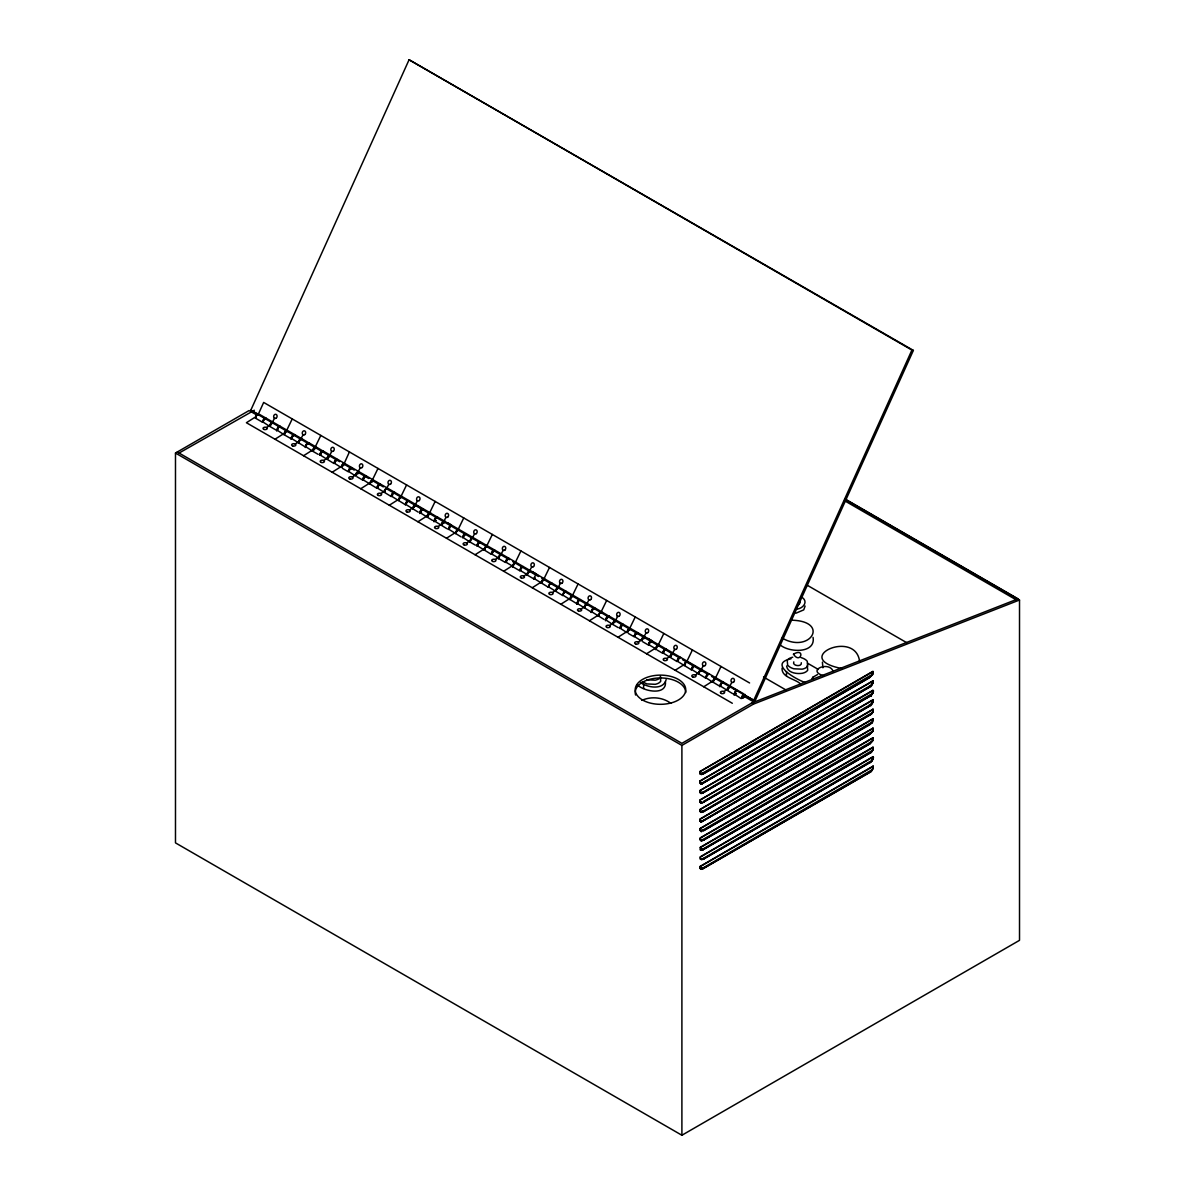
<?xml version="1.0" encoding="UTF-8"?>
<svg xmlns="http://www.w3.org/2000/svg" width="1195" height="1195" viewBox="0 0 1195 1195"><rect width="100%" height="100%" fill="white"/><g stroke="black" fill="none" stroke-linecap="round" stroke-linejoin="round"><path stroke-width="1.5" d="M256.342 416.98L256.342 415.95M315.151 448.797L314.912 447.931A1.688 0.971 -60 0 0 315.958 447.049M329.432 457.043L329.208 456.176A1.673 0.971 -60 0 0 330.328 455.175L329.342 455.564M615.276 622.072L614.857 621.161A1.673 0.971 -60 0 0 616.082 620.324L615.186 620.593M629.571 630.333L629.153 629.406A1.688 0.971 -60 0 0 630.377 628.585M666.108 679.671C663.509 690.396 647.421 687.693 640.49 682.494M782.068 668.11C781.381 677.58 795.317 678.775 800.53 683.913M805.101 606.029L803.742 609.868L795.945 613.199M872.35 674.234C874.591 667.885 871.021 677.326 872.903 673.472M873.022 682.674L872.365 683.719L872.962 680.806L700.27 780.873L700.823 783.92M873.067 691.92C866.674 704.766 876.458 684.899 872.589 692.876M700.464 802.607L700.3 799.843L872.992 699.762L872.32 702.854M872.619 711.847L873.007 709.247L700.33 809.314L700.479 812.092M872.888 720.749L873.022 718.718L700.136 818.948L700.509 821.577M873.037 749.31C872.992 745.635 873.874 752.462 869.138 753.612L702.526 849.989L870.557 752.611M872.425 759.736L873.097 756.644L872.216 759.9M701.57 869.318C703.213 869.079 698.956 869.87 700.225 866.36L873.112 766.129L872.708 768.729M822.414 662.12L822.892 667.781M859.593 661.388C855.381 628.451 789.925 658.46 841.922 668.558M704.034 773.613L869.004 677.774L872.216 674.861L872.962 671.59L872.649 674.607L869.213 677.894L702.406 774.151L703.347 773.748M872.858 682.599C873.739 679.253 872.44 687.349 869.228 687.364L701.988 783.756L869.019 687.244L872.245 684.347L872.962 680.806M872.888 701.555C873.769 698.209 872.47 706.32 869.258 706.335L703.392 802.189L869.049 706.215L872.275 703.302L872.992 699.762M872.29 712.788C870.184 715.939 874.471 710.637 873.007 709.247M871.708 723.035L701.644 821.757L869.079 725.171L872.499 722.377L873.022 718.718M703.631 830.749L869.109 734.656L872.32 731.743L873.037 728.203L872.738 731.489L869.303 734.776L702.959 830.854M872.858 737.838L872.664 740.288M873.037 749.788L872.873 747.323L872.888 749.385M871.977 761.066C874.845 751.7 873.411 762.455 869.153 763.097L703.482 859.071L871.006 761.723M873.186 767.758C873.425 764.576 873.127 772.119 869.362 772.687L702.555 868.944L869.168 772.567L872.38 769.67L873.112 766.129M599.278 614.185L599.307 614.962M270.638 424.195L270.727 425.33M286.591 432.007L285.934 431.395L284.843 432.754A1.688 0.971 -60 0 1 283.917 434.592L291.057 438.714A1.673 0.971 -60 0 0 291.953 437.161L293.477 435.548M343.637 465.602L343.503 464.437A1.688 0.971 -60 0 0 344.623 463.421L343.637 463.824M357.932 473.847L357.932 472.817M372.228 482.093L372.228 481.062M613.647 622.236L613.603 623.207M635.083 634.62L635.337 635.83M643.776 638.877L643.448 637.652A1.673 0.971 -60 0 0 644.673 636.83M872.708 712.534L872.813 709.397M872.23 722.766L872.828 718.882M869.124 744.126L703.93 839.861L869.811 743.947L873.067 740.019M871.185 752.357L872.843 749.668L872.201 750.415M270.682 424.106L270.518 424.793A1.673 0.971 -60 0 1 269.622 426.331L276.762 430.454A1.673 0.971 -60 0 0 277.658 428.915L278.629 427.317L277.748 429.304M284.963 432.351L285.007 433.576M577.842 601.802L578.679 600.652M635.128 634.515L634.963 635.202A1.673 0.971 -60 0 1 634.381 636.427M649.408 642.761L649.632 644.075M262.915 420.924L262.482 422.208L255.327 418.086A1.673 0.971 -60 0 0 256.223 416.532M270.07 425.047L266.649 427.541M277.21 429.169L276.762 430.977M284.365 433.292L274.984 439.222M291.505 437.415L291.057 439.222M298.645 441.553L295.225 444.047M305.8 445.675L305.352 447.483M312.941 449.798L303.56 455.728M320.096 453.921L319.648 455.22A1.673 0.971 -60 0 0 320.529 453.667L320.798 452.785M327.236 458.043L323.815 460.538M334.376 462.181L333.928 463.466L319.648 454.697M341.531 466.304L332.15 472.234M348.671 470.427L348.223 471.711L342.517 468.41M355.826 474.549L352.391 477.044M362.966 478.672L362.518 479.972L356.797 476.671M370.106 482.81L360.726 488.74M377.261 486.933L376.813 488.217L362.518 479.449M384.402 491.055L380.981 493.55M391.542 495.178L391.109 496.478L376.813 487.709M398.697 499.301L389.316 505.231M405.837 503.439L405.389 504.723L391.109 495.955M412.992 507.561L409.556 510.056M420.132 511.684L419.684 513.491L421.476 512.461A1.897 1.09 -60 0 1 420.132 511.729A1.897 1.09 -60 0 1 421.282 509.488A1.897 1.09 -60 0 1 422.761 509.757M427.272 515.807L417.906 521.737M437.056 518.018A1.897 1.09 -60 0 0 435.577 517.749A1.897 1.09 -60 0 0 434.427 519.974L433.979 521.737L435.772 520.706M441.567 524.067L438.147 526.562M448.722 528.19L448.274 529.475M455.863 532.313L446.482 538.243M463.003 536.435L462.57 537.735M470.158 540.558L466.737 543.053M477.298 544.696L476.85 545.981M484.453 548.819L475.072 554.749M491.593 552.941L491.145 554.226L476.85 545.458M498.733 557.064L495.313 559.559M505.888 561.187L505.44 562.486L498.285 558.364A1.673 0.971 -60 0 0 499.181 556.81L500.078 555.257M513.028 565.325L503.648 571.255M520.183 569.447L519.735 570.732L512.58 566.609A1.688 0.971 -60 0 0 513.506 564.772L514.687 563.398A1.688 0.971 -60 0 0 516.046 562.576M527.324 573.57L523.903 576.065M534.464 577.693L534.016 578.992L526.875 574.855A1.673 0.971 -60 0 0 527.772 573.316L529.43 571.837M541.619 581.816L532.238 587.746M548.759 585.953L548.311 587.238L534.016 578.47M555.914 590.076L552.478 592.571M563.054 594.199L562.606 595.483L548.311 586.715M570.194 598.322L560.813 604.252M577.349 602.444L576.901 604.252M584.489 606.582L581.069 609.062M591.63 610.705L591.196 612.512M598.785 614.827L589.404 620.758M605.925 618.95L605.477 620.758M613.08 623.073L609.644 625.568M620.22 627.211L619.772 628.495M627.36 631.333L617.994 637.264M634.515 635.456L634.067 636.741L628.346 633.44M641.655 639.579L638.235 642.073M648.81 643.702L648.362 645.001L642.641 641.7M655.95 647.839L646.57 653.77M663.091 651.962L662.657 653.247L656.936 649.946M670.246 656.085L666.825 658.579M677.386 660.208L676.938 661.492L662.657 652.739M684.541 664.33L675.16 670.261M691.681 668.468L691.233 669.753L676.938 660.984M698.821 672.591L695.4 675.085M705.976 676.714L705.528 677.998L691.233 669.23M713.116 680.836L703.736 686.766M720.271 684.959L719.823 686.766M727.411 689.097L723.991 691.576M734.552 693.219L734.103 695.027L735.896 693.996M339.664 461.688L250.741 410.348L409.078 59.75L913.368 350.404L755.031 701.002L711.533 676.385M300.318 437.848L258.508 413.829L263.662 402.431L749.594 682.972M272.176 422.567L274.521 418.28M286.471 430.812L292.237 418.922M303.097 434.786L300.767 439.058M320.828 435.428L315.062 447.318M329.969 455.086L331.687 451.277M344.265 463.331L349.418 451.934M357.932 472.07L360.263 467.783M372.228 480.315L377.993 468.44M386.508 488.576L388.853 484.289M400.803 496.821L406.584 484.946M415.098 505.082L417.443 500.795M435.159 501.437L429.393 513.327M446.019 517.301L443.689 521.573M457.969 529.833L463.75 517.943M472.264 538.079L474.609 533.792M486.559 546.339L492.325 534.449M500.854 554.585L503.185 550.297M515.15 562.83L520.915 550.955M529.43 571.09L531.775 566.803M543.725 579.336L549.506 567.461M558.17 587.522L560.35 583.309M572.315 595.842L578.081 583.952M586.76 604.013L588.941 599.815M606.672 600.458L600.891 612.348M615.813 620.115L617.531 616.306M629.481 628.854L635.247 616.964M643.776 637.099L646.107 632.812M658.057 645.345L663.837 633.469M672.352 653.605L674.697 649.318M686.647 661.851L692.413 649.961M700.942 670.096L703.272 665.824M715.387 678.282L721.003 666.466M729.518 686.602L731.863 682.315M745.172 694.549L744.141 696.834A1.897 1.09 -60 0 1 742.274 698.283A1.897 1.09 -60 0 1 741.946 696.312A1.897 1.09 -60 0 1 743.813 694.863L744.44 694.37M753.582 700.658L911.919 350.06L913.368 350.404M869.811 743.947L872.918 740.631M306.503 444.54L306.323 445.795M336.587 460.643L334.824 461.912A1.673 0.971 -60 0 1 334.241 463.152M350.912 469.142L349.642 468.933L349.493 470.8M563.622 593.362L564.473 592.347M577.917 601.608L578.768 600.607M649.512 642.566L649.258 643.448A1.673 0.971 -60 0 1 648.676 644.688M663.808 650.827L663.927 652.321M685.243 663.195L685.362 664.704M872.903 768.564L873.112 768.46M306.562 444.435L306.249 445.421A1.673 0.971 -60 0 1 305.352 446.96L291.057 438.192M320.858 452.696L320.917 454.294M335.153 460.941L335.212 462.54M349.448 469.187L349.119 470.068A1.673 0.971 -60 0 1 348.537 471.398M549.371 584.997L550.103 584.146M563.667 593.258L564.398 592.391M685.303 663.106L685.019 663.793A1.688 0.971 -60 0 1 684.093 665.63M699.598 671.351L699.359 672.71M793.794 661.881C791.867 666.033 802.278 667.228 801.307 662.732M811.764 679.059L812.884 677.221L817.514 674.548M872.096 684.048L872.768 683.241M872.783 692.727L871.797 693.877L872.947 692.906M872.126 703.018L872.962 702.391M872.44 731.116L872.171 731.459M356.707 473.145L356.648 474.923M613.782 621.938L614.409 621.28L613.528 622.819A1.673 0.971 -60 0 1 612.632 624.373L618.338 627.674M699.717 671.172L699.269 672.322A1.673 0.971 -60 0 1 698.373 673.875M356.782 473.056L356.274 474.206A1.673 0.971 -60 0 1 355.483 475.744M585.266 605.342L586.73 605.282M664.674 650.05L663.554 651.604A1.673 0.971 -60 0 1 662.866 653.053M872.365 731.295L872.903 731.146M872.275 674.413L701.719 773.613L703.511 772.926M871.827 712.832L872.021 712.683M871.917 769.714L872.126 769.565M270.966 423.642L272.266 423.508M314.614 446.093L308.893 442.792L307.907 443.196M428.945 512.102L323.188 451.038L322.202 451.441M421.237 510.041L421.163 512.058M435.533 518.301L434.89 519.84L435.682 520.243M443.24 520.363L437.519 517.062L436.534 517.45M449.828 526.547L449.544 528.548M600.458 611.123L451.815 525.307L450.829 525.71M471.502 538.766L470.621 540.469M743.38 693.638L609.032 616.067L608.046 616.471M635.411 634.052L636.711 633.918M649.692 642.298L651.036 642.417M672.979 653.112L673.338 653.202A1.673 0.971 -60 0 1 672.098 654.173L671.067 656.458M871.977 684.242L870.154 685.796M871.991 693.727L704.019 791.613M872.006 703.198L869.228 705.379L870.184 704.751M872.036 722.168L702.645 820.741M872.051 731.639L702.66 830.226M871.514 741.632L872.066 741.124M872.096 750.609L702.69 849.182M871.543 760.588L872.111 760.08M870.916 714.326L703.885 811.42L871.528 714.057M285.321 431.798L286.008 431.38A1.688 0.971 -60 0 0 287.368 430.544M335.347 460.687L336.348 460.314A1.673 0.971 -60 0 0 337.393 459.433M421.327 509.981L420.58 511.43A1.673 0.971 -60 0 1 419.684 512.969L421.476 511.938M435.607 518.227L434.875 519.676A1.673 0.971 -60 0 1 433.979 521.229L435.772 520.198M449.903 526.487L449.171 527.936A1.673 0.971 -60 0 1 448.573 529.161M471.338 538.855L470.606 540.304A1.673 0.971 -60 0 1 469.71 541.858L475.431 545.159M485.633 547.116L484.901 548.729A1.688 0.971 -60 0 0 484.916 548.281L485.782 547.011M499.928 555.361L499.196 556.975M514.223 563.622L513.491 565.235M585.46 605.088L586.342 604.655A1.673 0.971 -60 0 0 587.507 603.819M635.471 633.962L636.367 633.544A1.673 0.971 -60 0 0 637.607 632.573M649.766 642.208L650.782 641.834A1.673 0.971 -60 0 0 651.902 640.834M671.426 654.382L670.694 655.831A1.673 0.971 -60 0 1 669.797 657.369M699.792 671.097L701.032 671.052M871.663 713.042L704.049 810.583M871.767 769.924L702.72 868.138M871.319 741.826L702.675 839.697M871.349 760.797L704.139 857.98M700.076 773.613C702.316 775.928 698.418 772.657 700.255 771.402L872.947 671.321M701.017 773.703L700.255 771.402M700.21 773.374L701.211 773.553M700.36 782.516C704.766 783.039 699.105 784.293 700.27 780.873M700.748 783.173L701.555 783.009M872.977 690.277L700.285 790.358L700.838 793.39M701.047 792.673L700.18 792.151L701.241 792.509M701.39 802.129L700.195 801.636L701.256 801.994M703.556 801.367L869.422 705.214M700.21 811.106L700.33 809.314M701.271 811.48L702.391 811.271M702.197 811.42L701.077 811.629M701.092 821.114L700.225 820.592L701.286 820.95M872.738 692.577L872.783 690.441L872.992 692.607M701.868 831.361C701.316 833.572 697.999 826.118 701.301 830.435M701.435 830.57L700.434 829.928M702.854 830.077L703.123 830.032M701.51 840.877C701.719 843.028 697.925 835.813 701.316 839.921M701.121 840.07L700.449 839.398M702.436 839.712L703.138 839.517M872.873 711.279L872.977 711.861M701.002 850.228C699.329 849.257 701.271 850.272 700.195 847.389L873.082 747.159M701.838 849.451L700.853 849.54L702.451 849.182M701.54 859.832C703.482 857.024 699.956 861.834 700.21 856.875L873.097 756.644M702.481 868.153L700.479 868.332L700.225 866.36L700.673 868.168L702.287 868.302M700.882 868.496L701.689 868.332M873.052 758.795L872.484 759.557M870.005 696.087L702.899 792.927L870.662 695.848M256.88 415.158L257.971 415.248M264.259 419.116L263.453 421.043M271.175 423.403L271.922 423.135A1.673 0.971 -60 0 0 273.087 422.298M314.285 447.991L313.448 449.156A1.688 0.971 -60 0 1 312.492 451.098L318.214 454.384M321.201 452.293L322.291 452.382M342.86 464.496L342.024 465.662A1.688 0.971 -60 0 1 341.187 467.499L333.928 462.943M349.776 468.798L350.523 468.515A1.673 0.971 -60 0 0 351.778 467.544M378.83 485.021L378.083 487.291M628.704 629.526L627.868 630.691A1.688 0.971 -60 0 1 626.927 632.618L619.772 627.972M643 637.771L642.312 639.863M657.295 646.032L656.608 648.123M678.954 658.311L678.207 660.581M693.249 666.556L692.502 668.827M707.306 674.906L706.499 676.833M264.349 419.072L263.363 420.655A1.673 0.971 -60 0 1 262.482 422.208M306.981 443.972L307.907 443.942M314.36 447.946L313.762 450.171M321.276 452.218L321.948 452.009A1.673 0.971 -60 0 0 323.098 451.172M342.95 464.452L342.353 466.662M364.385 476.835L363.788 479.046M378.681 485.08L377.71 486.574A1.673 0.971 -60 0 1 376.918 488.128M407.256 501.586L406.375 503.558M628.794 629.481L628.197 631.692M643.074 637.727L642.103 639.325A1.673 0.971 -60 0 1 641.207 640.864L634.067 636.233M657.369 645.987L656.428 647.287A1.688 0.971 -60 0 1 655.502 649.124M678.805 658.355L677.834 659.954A1.673 0.971 -60 0 1 677.042 661.403M693.1 666.616L692.129 668.199A1.673 0.971 -60 0 1 691.233 669.753M700.016 670.888L700.688 670.679A1.673 0.971 -60 0 0 701.928 669.708L701.555 669.618M707.395 674.861L706.424 676.46A1.673 0.971 -60 0 1 705.528 677.998M869.87 685.96L702.137 782.979M700.15 773.195L700.061 771.552L872.962 671.59M700.165 782.68L700.076 781.037L872.977 681.075M872.992 690.546L700.091 790.507L700.106 792.569M873.007 700.031L700.106 799.993L700.121 802.054M873.022 709.516L700.121 809.478L700.136 811.539M700.464 821.607C702.839 822.623 698.418 820.905 700.345 819.068L873.037 718.987M700.24 830.077L700.165 828.434L873.037 728.203M700.165 830.495L700.36 828.553L872.843 728.352M700.255 839.547L700.18 837.919L873.067 737.688M700.18 839.98L700.375 838.024L873.067 737.957M700.554 850.018L700.389 847.509L873.082 747.428M700.36 859.369L700.404 856.994L873.097 756.913M700.27 868.66L700.972 869.243L700.419 866.465L873.112 766.398M844.716 499.092L1019.514 600.01L1019.514 940.331L681.897 1135.25L175.486 842.878L175.486 453.039L249.083 410.557L257.134 415.218M179.071 453.039L254.341 410.229M735.896 693.473L734.103 694.504A1.673 0.971 -60 0 0 735 692.951L735.448 691.8L735.582 693.593M175.486 453.039L681.897 745.411L753.358 704.154L1019.514 600.01M753.358 704.154L751.58 703.123L1017.722 598.979L1015.929 599.681L844.551 500.72M703.407 811.674L704.094 811.539M703.452 840.115L702.077 840.638L704.139 839.98M703.736 791.732L702.6 792.3M703.765 810.688L702.63 811.256M703.84 858.085L702.705 858.667M702.914 802.413L701.614 802.801L703.586 802.308M703.691 859.19L702.54 859.474M364.535 476.775L363.414 478.418A1.673 0.971 -60 0 1 362.727 479.763M407.405 501.527L406.285 503.17A1.673 0.971 -60 0 1 405.389 504.723M450.052 526.383L450.829 526.457M641.864 700.375C651.051 696.117 662.792 697.253 670.873 703.347M703.093 793.047L702.003 793.241M703.138 812.002L700.942 812.301M307.22 443.823L307.772 443.808A1.673 0.971 -60 0 0 308.818 442.927M371.525 480.958L371.764 480.883A1.688 0.971 -60 0 0 373.213 479.927L372.84 479.837M450.142 526.338L450.575 526.278A1.673 0.971 -60 0 0 451.725 525.441M521.827 567.52L520.632 569.089L522.036 567.535M701.973 774.27L701.211 774.39L702.615 774.255M702.735 850.108L701.689 850.198M702.361 792.3L701.375 792.643M702.406 820.741L701.42 821.084M702.466 858.667L701.151 859.026M795.945 609.077C801.666 609.42 808.642 602.758 802.816 597.918M791 658.818C767.309 663.688 797.289 680.06 805.221 682.494M700.897 783.86L702.197 783.875M436.205 518.018L436.28 518.018A1.673 0.971 -60 0 0 437.519 517.062M736.135 691.308L736.344 691.293A1.673 0.971 -60 0 0 737.569 690.471M701.106 783.98L700.24 783.532L701.584 783.845M700.912 793.346L701.809 793.435M700.434 802.652L701.823 802.92M790.776 620.175C830.719 620.668 810.329 654.352 782.157 638.085M493.774 550.94A1.673 0.971 -60 0 1 493.445 551.029L492.415 553.315M701.405 774.509L700.121 773.852L700.061 771.552M701.121 793.465L700.255 793.017L701.241 793.361M701.136 802.935L700.27 802.487L701.256 802.831M700.673 812.241L701.271 812.316M701.525 850.347L700.509 850.048M646.883 679.791L655.189 680.179A8.933 5.153 0 0 0 660.745 677.072M250.741 410.348L257.045 413.5M301.752 438.67L308.534 442.703M316.048 446.915L322.829 450.963M358.56 471.592L358.918 471.666A1.673 0.971 -60 0 1 357.783 472.622M387.135 488.083L387.509 488.172A1.673 0.971 -60 0 1 386.254 489.143L386.523 489.323M401.43 496.343L401.789 496.433A1.688 0.971 -60 0 1 400.34 497.389L399.22 499.435M415.726 504.589L416.084 504.678A1.673 0.971 -60 0 1 414.844 505.649L413.515 507.681M430.738 513.014L430.021 512.849L437.161 516.972M445.033 521.274L444.301 521.095L451.456 525.217M530.057 570.598L530.416 570.687A1.673 0.971 -60 0 1 529.176 571.658L527.787 573.481M544.352 578.858L544.711 578.948A1.688 0.971 -60 0 1 543.262 579.904L542.112 581.173A1.688 0.971 -60 0 1 541.171 583.115M601.877 611.945L608.658 615.993M687.274 661.373L687.633 661.462A1.688 0.971 -60 0 1 686.184 662.418L686.647 662.598M715.85 677.879L716.223 677.953A1.688 0.971 -60 0 1 714.774 678.924L713.624 680.194A1.688 0.971 -60 0 1 712.773 682.031L719.823 686.259A1.673 0.971 -60 0 0 720.704 684.705L721.69 683.122L720.794 685.093M823.519 675.728C805.803 670.38 829.659 660.432 833.214 671.605M493.565 551.074L492.041 552.688A1.673 0.971 -60 0 1 491.459 553.912M593.601 608.838L592.093 610.615M637.368 684.81C643.881 691.636 667.019 695.759 665.406 681.747M328.057 458.417L328.58 456.251L327.684 457.79A1.673 0.971 -60 0 1 326.788 459.343M392.378 495.552L393.125 493.281L391.99 494.924A1.673 0.971 -60 0 1 391.109 496.478M428.109 516.18L428.856 513.91A1.688 0.971 -60 0 0 430.379 512.924M442.389 524.426L443.42 522.155A1.673 0.971 -60 0 0 444.674 521.184M463.839 536.809L463.72 535.3L465.124 534.703M478.119 545.054L478.194 543.277L479.509 543.157M506.71 561.56L506.351 561.097A1.673 0.971 -60 0 1 505.649 562.277M621.041 627.569L621.116 625.792L622.431 625.672M409.078 59.75L911.919 350.06M844.716 498.763L1017.722 598.65M806.745 584.967L906.826 642.746M807.461 663.165L818.396 669.484M763.53 677.012L786.131 690.068M447.901 522.917L450.754 524.575M532.223 571.598L536.51 574.078M647.989 638.444L652.276 640.908M417.115 505.903L420.356 507.77M533.523 573.122L536.764 574.989M688.738 662.732L691.98 664.599M734.014 688.873L737.255 690.74M743.723 694.474L755.031 701.002M342.905 463.555L354.213 470.083M357.454 471.95L368.762 478.493M372.003 480.36L383.326 486.888M386.553 488.755L509.428 559.708M512.67 561.575L538.542 576.513M541.768 578.365L679.208 657.713M682.435 659.58L708.306 674.518M744.022 696.312L753.701 701.898L681.897 743.35L177.278 452.009M262.482 421.686L269.622 426.331M276.762 429.946L283.917 434.592M305.352 446.452L312.492 451.083M348.223 471.203L355.378 475.849M405.389 504.2L418.25 512.147M419.684 512.461L432.545 520.408M433.979 520.706L446.84 528.653M448.274 528.967L461.136 536.899M462.57 537.212L469.71 541.858M491.145 553.718L498.285 557.841L498.285 558.872M505.44 561.964L512.58 566.086L512.58 567.117M519.735 570.224L526.875 574.347L526.875 575.378M562.606 594.976L576.901 603.744A1.673 0.971 -60 0 0 577.797 602.19M576.901 603.221L591.196 611.989A1.673 0.971 -60 0 0 592.078 610.451L593.497 608.793A1.673 0.971 -60 0 0 594.737 607.822M591.196 611.481L604.058 619.413M605.477 619.727L612.632 624.373M648.362 644.478L655.502 648.601L655.502 649.632M705.528 677.49L712.668 682.121M719.823 685.736L732.684 693.683M734.103 693.996L741.258 698.627M732.326 703.272L246.394 422.731L255.775 416.786A1.897 1.09 -60 0 1 256.94 414.59A1.897 1.09 -60 0 1 258.404 414.874M700.076 781.037L700.091 783.098M701.151 812.421L700.658 812.241M700.345 819.068L700.225 820.592M700.15 821.01L701.166 821.906M642.238 681.747L646.883 683.913L655.189 684.317A8.933 5.153 0 0 0 660.745 681.195L660.297 676.415M780.006 644.717C788.685 652.754 815.886 653.755 813.063 637.383M608.046 617.217L606.462 619.085M543.725 580.083L542.082 581.726M299.303 441.836L299.99 439.745L299.108 441.194A1.673 0.971 -60 0 1 298.197 442.837M807.252 665.391L807.715 670.186A8.933 5.153 0 0 1 802.159 673.293C796.557 674.189 787.445 672.83 786.624 666.003M715.327 679.298L714.087 679.343L713.654 680.971M572.405 596.783L571.165 596.828L570.732 598.456M558.11 588.537L557.094 588.373L556.362 589.986M415.188 506.023L413.44 507.307A1.673 0.971 -60 0 1 412.544 508.846M400.893 497.762L399.19 498.659A1.688 0.971 -60 0 1 398.249 500.6M727.934 689.216L729.264 687.17A1.673 0.971 -60 0 0 730.504 686.214M585.027 606.702L584.938 606.223A1.673 0.971 -60 0 1 584.041 607.867M384.939 491.19L385.298 489.651L384.85 490.801A1.673 0.971 -60 0 1 383.954 492.34M292.028 437.549L293.358 435.503A1.673 0.971 -60 0 0 294.597 434.547M729.637 687.797L728.831 687.244L727.86 688.738A1.673 0.971 -60 0 1 727.172 690.172M443.808 522.768L442.986 522.215L442.016 523.709A1.673 0.971 -60 0 1 441.224 525.262M429.513 514.522L428.706 513.969L427.75 515.269A1.688 0.971 -60 0 1 427.138 516.778M800.172 600.263L799.739 603.43A8.933 5.153 0 0 1 798.454 604.789M700.285 790.358L700.18 792.151M700.3 799.843L700.195 801.636M456.326 532.223L457.431 530.416L456.341 531.775A1.688 0.971 -60 0 1 455.414 533.597M370.57 482.72L371.003 481.391L370.584 482.257A1.688 0.971 -60 0 1 369.658 484.094M873.052 728.472L873.052 730.533M812.884 677.221L812.884 679.283M786.474 671.68L786.474 675.802M681.897 745.411L681.897 1135.25M643.612 684.287L643.612 688.425M792.763 657.22A8.933 5.153 0 0 0 787.206 660.327L787.654 665.122A13.145 7.588 0 0 0 793.853 668.782L802.159 669.17A8.933 5.153 0 0 0 807.715 666.048L807.252 661.268A13.145 7.588 0 0 0 801.068 657.608M470.471 541.38A1.897 1.09 -60 0 1 470.875 538.781A1.897 1.09 -60 0 1 472.787 538.646M463.316 537.257A1.897 1.09 -60 0 1 463.735 534.643A1.897 1.09 -60 0 1 465.647 534.523M487.455 546.07A1.688 0.971 -60 0 1 486.843 546.683M480.315 541.947A1.673 0.971 -60 0 1 479.15 542.784L477.746 544.427A1.673 0.971 -60 0 1 477.163 545.667M484.752 549.625A1.897 1.09 -60 0 1 485.17 547.026A1.897 1.09 -60 0 1 487.082 546.892M477.612 545.503A1.897 1.09 -60 0 1 478.03 542.903A1.897 1.09 -60 0 1 479.942 542.769M473.175 537.81A1.673 0.971 -60 0 1 472.667 538.362M466.02 533.687A1.673 0.971 -60 0 1 464.87 534.523L463.451 536.182A1.673 0.971 -60 0 1 462.868 537.406M458.97 529.43A1.688 0.971 -60 0 1 458.268 530.192M327.549 458.865A1.897 1.09 -60 0 1 327.953 456.266A1.897 1.09 -60 0 1 329.865 456.132M320.663 454.862A1.897 1.09 -60 0 1 320.663 452.322A1.897 1.09 -60 0 1 322.725 452.009M341.845 467.111A1.897 1.09 -60 0 1 342.248 464.511A1.897 1.09 -60 0 1 344.16 464.377M334.69 462.988A1.897 1.09 -60 0 1 335.108 460.389A1.897 1.09 -60 0 1 337.02 460.254M413.111 508.144A1.897 1.09 -60 0 1 413.873 505.59A1.897 1.09 -60 0 1 415.621 505.634M406.151 504.245A1.897 1.09 -60 0 1 406.419 501.84A1.897 1.09 -60 0 1 408.346 501.213M423.239 508.801A1.673 0.971 -60 0 1 422.313 509.682M427.586 516.628A1.897 1.09 -60 0 1 428.168 513.85A1.897 1.09 -60 0 1 429.961 514.268M408.944 500.556A1.673 0.971 -60 0 1 408.242 501.303M270.384 425.853A1.897 1.09 -60 0 1 270.787 423.254A1.897 1.09 -60 0 1 272.699 423.12M263.229 421.73A1.897 1.09 -60 0 1 263.498 419.326A1.897 1.09 -60 0 1 265.424 418.698M280.317 426.286A1.673 0.971 -60 0 1 279.286 427.212M284.664 434.114A1.897 1.09 -60 0 1 285.082 431.5A1.897 1.09 -60 0 1 286.994 431.38M277.524 429.976A1.897 1.09 -60 0 1 277.942 427.377A1.897 1.09 -60 0 1 279.854 427.242M266.022 418.041A1.673 0.971 -60 0 1 265.215 418.862M384.715 491.862A1.897 1.09 -60 0 1 385.134 489.263A1.897 1.09 -60 0 1 387.031 489.128M377.56 487.739A1.897 1.09 -60 0 1 377.829 485.334A1.897 1.09 -60 0 1 379.756 484.707M394.649 492.295A1.673 0.971 -60 0 1 394.051 492.967A1.897 1.09 -60 0 0 392.124 493.58A1.897 1.09 -60 0 0 391.855 496M398.816 499.883A1.897 1.09 -60 0 1 399.578 497.344A1.897 1.09 -60 0 1 401.326 497.389M380.354 484.05A1.673 0.971 -60 0 1 379.427 484.931M356.125 475.371A1.897 1.09 -60 0 1 356.543 472.757A1.897 1.09 -60 0 1 358.455 472.637M348.985 471.233A1.897 1.09 -60 0 1 349.403 468.634A1.897 1.09 -60 0 1 351.3 468.5M366.058 475.804A1.673 0.971 -60 0 1 365.028 476.715M370.42 483.616A1.897 1.09 -60 0 1 370.838 481.017A1.897 1.09 -60 0 1 372.75 480.883M363.28 479.494A1.897 1.09 -60 0 1 363.534 477.074A1.897 1.09 -60 0 1 365.461 476.461M435.637 520.766A1.897 1.09 -60 0 1 434.427 519.974M441.881 524.874A1.897 1.09 -60 0 1 442.628 521.946A1.897 1.09 -60 0 1 444.211 522.947M456.176 533.119A1.897 1.09 -60 0 1 456.58 530.52A1.897 1.09 -60 0 1 458.492 530.386M449.021 528.997A1.897 1.09 -60 0 1 449.439 526.397A1.897 1.09 -60 0 1 451.351 526.263M299.213 442.479A1.897 1.09 -60 0 1 299.228 439.954A1.897 1.09 -60 0 1 301.289 439.626M291.819 438.236A1.897 1.09 -60 0 1 292.222 435.637A1.897 1.09 -60 0 1 294.134 435.503M313.508 450.739A1.897 1.09 -60 0 1 313.523 448.2A1.897 1.09 -60 0 1 315.57 447.871M306.368 446.616A1.897 1.09 -60 0 1 306.368 444.077A1.897 1.09 -60 0 1 308.429 443.748M301.663 438.804A1.673 0.971 -60 0 1 300.513 439.64M727.725 689.903A1.897 1.09 -60 0 1 728.128 687.304A1.897 1.09 -60 0 1 730.04 687.17M720.57 685.781A1.897 1.09 -60 0 1 720.988 683.167A1.897 1.09 -60 0 1 722.9 683.047M735.433 694.161A1.897 1.09 -60 0 1 735 691.815A1.897 1.09 -60 0 1 737.195 691.293M723.363 682.091A1.673 0.971 -60 0 1 722.437 682.957M670.559 656.891A1.897 1.09 -60 0 1 670.963 654.292A1.897 1.09 -60 0 1 672.875 654.158M663.404 652.769A1.897 1.09 -60 0 1 663.673 650.364A1.897 1.09 -60 0 1 665.6 649.736M680.493 657.325A1.673 0.971 -60 0 1 680.104 657.818M684.84 665.152A1.897 1.09 -60 0 1 685.258 662.538A1.897 1.09 -60 0 1 687.17 662.418M677.699 661.014A1.897 1.09 -60 0 1 677.968 658.609A1.897 1.09 -60 0 1 679.895 657.997M666.198 649.079A1.673 0.971 -60 0 1 665.062 650.035M659.057 644.956A1.688 0.971 -60 0 1 657.907 645.897M556.213 590.883A1.897 1.09 -60 0 1 556.631 588.284A1.897 1.09 -60 0 1 558.543 588.149M549.073 586.76A1.897 1.09 -60 0 1 549.341 584.34A1.897 1.09 -60 0 1 551.268 583.728A1.673 0.971 -60 0 0 551.866 583.07M573.212 595.573A1.688 0.971 -60 0 1 571.852 596.41L570.672 597.784A1.688 0.971 -60 0 1 569.746 599.621M566.146 591.316A1.673 0.971 -60 0 1 565.34 592.137M570.508 599.128A1.897 1.09 -60 0 1 570.926 596.529A1.897 1.09 -60 0 1 572.838 596.41M563.368 595.005A1.897 1.09 -60 0 1 563.622 592.601A1.897 1.09 -60 0 1 565.549 591.988M558.916 587.328A1.673 0.971 -60 0 1 557.766 588.164L556.347 589.822A1.673 0.971 -60 0 1 555.466 591.361M585.057 607.508A1.897 1.09 -60 0 1 585.057 604.969A1.897 1.09 -60 0 1 587.118 604.655M577.648 603.266A1.897 1.09 -60 0 1 578.066 600.652A1.897 1.09 -60 0 1 579.978 600.532M601.802 612.079A1.688 0.971 -60 0 1 600.428 612.901M599.352 615.769A1.897 1.09 -60 0 1 599.352 613.229A1.897 1.09 -60 0 1 601.414 612.901M592.197 611.631A1.897 1.09 -60 0 1 592.212 609.106A1.897 1.09 -60 0 1 594.273 608.778M580.441 599.576A1.673 0.971 -60 0 1 579.411 600.487M613.379 623.895A1.897 1.09 -60 0 1 613.797 621.28A1.897 1.09 -60 0 1 615.709 621.161M606.492 619.891A1.897 1.09 -60 0 1 606.507 617.352A1.897 1.09 -60 0 1 608.569 617.038M623.327 624.328A1.673 0.971 -60 0 1 622.072 625.284L620.668 626.942A1.673 0.971 -60 0 1 620.086 628.182M627.674 632.14A1.897 1.09 -60 0 1 628.092 629.541A1.897 1.09 -60 0 1 630.004 629.406M620.534 628.017A1.897 1.09 -60 0 1 620.937 625.418A1.897 1.09 -60 0 1 622.849 625.284M609.032 616.067A1.673 0.971 -60 0 1 607.777 617.038L606.373 618.696A1.673 0.971 -60 0 1 605.477 620.235M499.047 557.886A1.897 1.09 -60 0 1 499.465 555.272A1.897 1.09 -60 0 1 501.377 555.152M491.907 553.748A1.897 1.09 -60 0 1 492.31 551.149A1.897 1.09 -60 0 1 494.222 551.014M508.98 558.319A1.673 0.971 -60 0 1 508.502 558.902M513.342 566.131A1.897 1.09 -60 0 1 513.76 563.532A1.897 1.09 -60 0 1 515.672 563.398M506.456 562.128A1.897 1.09 -60 0 1 506.321 559.798A1.897 1.09 -60 0 1 508.383 558.976M501.751 554.316A1.673 0.971 -60 0 1 500.914 555.063M494.685 550.058A1.673 0.971 -60 0 1 494.103 550.731M698.956 673.158A1.897 1.09 -60 0 1 699.717 670.619A1.897 1.09 -60 0 1 701.465 670.664M691.995 669.275A1.897 1.09 -60 0 1 692.249 666.855A1.897 1.09 -60 0 1 694.175 666.242A1.673 0.971 -60 0 0 694.788 665.585M709.068 673.831A1.673 0.971 -60 0 1 708.366 674.577M713.43 681.643A1.897 1.09 -60 0 1 713.848 679.044A1.897 1.09 -60 0 1 715.76 678.924M706.29 677.52A1.897 1.09 -60 0 1 706.544 675.115A1.897 1.09 -60 0 1 708.471 674.503M641.969 640.386A1.897 1.09 -60 0 1 642.387 637.786A1.897 1.09 -60 0 1 644.299 637.667M634.829 636.263A1.897 1.09 -60 0 1 635.232 633.664A1.897 1.09 -60 0 1 637.144 633.529M656.264 648.646A1.897 1.09 -60 0 1 656.667 646.047A1.897 1.09 -60 0 1 658.579 645.912M649.109 644.523A1.897 1.09 -60 0 1 649.692 641.745A1.897 1.09 -60 0 1 651.484 642.163M527.637 574.377A1.897 1.09 -60 0 1 528.041 571.778A1.897 1.09 -60 0 1 529.953 571.643M520.751 570.388A1.897 1.09 -60 0 1 520.617 568.043A1.897 1.09 -60 0 1 522.678 567.222M537.571 574.81A1.673 0.971 -60 0 1 537.093 575.392A1.897 1.09 -60 0 0 535.046 576.095A1.897 1.09 -60 0 0 534.777 578.514M541.933 582.637A1.897 1.09 -60 0 1 542.336 580.023A1.897 1.09 -60 0 1 544.248 579.904M523.276 566.564A1.673 0.971 -60 0 1 522.798 567.147M484.722 549.132A1.688 0.971 -60 0 1 484.005 550.103M549.088 586.118A1.673 0.971 -60 0 1 548.311 587.238M563.428 594.229A1.673 0.971 -60 0 1 562.606 595.483M599.263 614.29A1.688 0.971 -60 0 1 598.337 616.112M520.557 569.477A1.673 0.971 -60 0 1 519.84 570.642M534.852 577.723A1.673 0.971 -60 0 1 534.016 578.992M635.591 695.057A25.259 14.594 0 0 1 658.266 677.998A25.259 14.594 0 0 1 685.736 692.517M506.366 560.649L507.666 559.275L506.366 560.649M742.185 696.804L743.2 697.492L744.799 694.459A1.688 0.971 -60 0 1 743.35 695.415C740.392 700.494 746.188 693.384 742.185 696.804M793.465 654.173C800.486 665.003 805.803 647.107 793.465 654.173M476.327 533.597A2.106 1.688 -76.7 0 0 476.327 529.997A2.106 1.688 -76.7 0 0 473.743 532.104A2.106 1.688 -76.7 0 0 476.327 533.597M333.405 451.083A2.106 1.688 -76.7 0 0 333.405 447.483A2.106 1.688 -76.7 0 0 330.821 449.589A2.106 1.688 -76.7 0 0 333.405 451.083M419.161 500.585A2.106 1.688 -76.7 0 0 419.161 496.986A2.106 1.688 -76.7 0 0 416.577 499.092A2.106 1.688 -76.7 0 0 419.161 500.585M276.239 418.071A2.106 1.688 -76.7 0 0 276.239 414.471A2.106 1.688 -76.7 0 0 273.655 416.577A2.106 1.688 -76.7 0 0 276.239 418.071M390.571 484.08A2.106 1.688 -76.7 0 0 390.571 480.495A2.106 1.688 -76.7 0 0 387.987 482.601A2.106 1.688 -76.7 0 0 390.571 484.08M361.995 467.574A2.106 1.688 -76.7 0 0 361.98 463.989A2.106 1.688 -76.7 0 0 359.411 466.095A2.106 1.688 -76.7 0 0 361.995 467.574M447.737 517.091A2.106 1.688 -76.7 0 0 447.737 513.491A2.106 1.688 -76.7 0 0 445.167 515.598A2.106 1.688 -76.7 0 0 447.737 517.091M304.815 434.577A2.106 1.688 -76.7 0 0 304.815 430.977A2.106 1.688 -76.7 0 0 302.245 433.083A2.106 1.688 -76.7 0 0 304.815 434.577M733.581 682.121A2.106 1.688 -76.7 0 0 733.581 678.521A2.106 1.688 -76.7 0 0 730.996 680.627A2.106 1.688 -76.7 0 0 733.581 682.121M676.415 649.109A2.106 1.688 -76.7 0 0 676.415 645.509A2.106 1.688 -76.7 0 0 673.831 647.615A2.106 1.688 -76.7 0 0 676.415 649.109M562.083 583.1A2.106 1.688 -76.7 0 0 562.068 579.5A2.106 1.688 -76.7 0 0 559.499 581.606A2.106 1.688 -76.7 0 0 562.083 583.1M590.659 599.606A2.106 1.688 -76.7 0 0 590.659 596.006A2.106 1.688 -76.7 0 0 588.074 598.112A2.106 1.688 -76.7 0 0 590.659 599.606M619.249 616.112A2.106 1.688 -76.7 0 0 619.249 612.512A2.106 1.688 -76.7 0 0 616.665 614.618A2.106 1.688 -76.7 0 0 619.249 616.112M504.902 550.088A2.106 1.688 -76.7 0 0 504.902 546.503A2.106 1.688 -76.7 0 0 502.333 548.61A2.106 1.688 -76.7 0 0 504.902 550.088M704.99 665.615A2.106 1.688 -76.7 0 0 704.99 662.015A2.106 1.688 -76.7 0 0 702.421 664.121A2.106 1.688 -76.7 0 0 704.99 665.615M647.824 632.603A2.106 1.688 -76.7 0 0 647.824 629.018A2.106 1.688 -76.7 0 0 645.255 631.124A2.106 1.688 -76.7 0 0 647.824 632.603M533.493 566.594A2.106 1.688 -76.7 0 0 533.493 563.009A2.106 1.688 -76.7 0 0 530.909 565.115A2.106 1.688 -76.7 0 0 533.493 566.594M407.017 511.968A2.106 1.21 0 0 0 410.184 510.907A2.106 1.21 0 0 0 407.017 509.862A2.106 1.21 0 0 0 407.017 511.968M692.861 676.997A2.106 1.21 0 0 0 696.013 675.937A2.106 1.21 0 0 0 692.861 674.891A2.106 1.21 0 0 0 692.861 676.997M264.095 429.453A2.106 1.21 0 0 0 267.262 428.393A2.106 1.21 0 0 0 264.095 427.347A2.106 1.21 0 0 0 264.095 429.453M349.851 478.956A2.106 1.21 0 0 0 353.018 477.91A2.106 1.21 0 0 0 349.851 476.85A2.106 1.21 0 0 0 349.851 478.956M464.183 544.965A2.106 1.21 0 0 0 467.35 543.919A2.106 1.21 0 0 0 464.183 542.859A2.106 1.21 0 0 0 464.183 544.965M492.773 561.471A2.106 1.21 0 0 0 495.925 560.425A2.106 1.21 0 0 0 492.773 559.365A2.106 1.21 0 0 0 492.773 561.471M549.939 594.483A2.106 1.21 0 0 0 553.106 593.422A2.106 1.21 0 0 0 549.939 592.376A2.106 1.21 0 0 0 549.939 594.483M607.105 627.48A2.106 1.21 0 0 0 610.272 626.434A2.106 1.21 0 0 0 607.105 625.373A2.106 1.21 0 0 0 607.105 627.48M321.276 462.45A2.106 1.21 0 0 0 324.428 461.404A2.106 1.21 0 0 0 321.276 460.344A2.106 1.21 0 0 0 321.276 462.45M435.607 528.474A2.106 1.21 0 0 0 438.759 527.413A2.106 1.21 0 0 0 435.607 526.368A2.106 1.21 0 0 0 435.607 528.474M664.271 660.491A2.106 1.21 0 0 0 667.437 659.431A2.106 1.21 0 0 0 664.271 658.385A2.106 1.21 0 0 0 664.271 660.491M635.695 643.986A2.106 1.21 0 0 0 638.847 642.94A2.106 1.21 0 0 0 635.695 641.879A2.106 1.21 0 0 0 635.695 643.986M378.442 495.462A2.106 1.21 0 0 0 381.593 494.401A2.106 1.21 0 0 0 378.442 493.356A2.106 1.21 0 0 0 378.442 495.462M521.364 577.977A2.106 1.21 0 0 0 524.515 576.916A2.106 1.21 0 0 0 521.364 575.87A2.106 1.21 0 0 0 521.364 577.977M721.451 693.488A2.106 1.21 0 0 0 724.603 692.443A2.106 1.21 0 0 0 721.451 691.382A2.106 1.21 0 0 0 721.451 693.488M292.685 445.959A2.106 1.21 0 0 0 295.837 444.898A2.106 1.21 0 0 0 292.685 443.853A2.106 1.21 0 0 0 292.685 445.959M578.529 610.974A2.106 1.21 0 0 0 581.681 609.928A2.106 1.21 0 0 0 578.529 608.882A2.106 1.21 0 0 0 578.529 610.974M642.596 700.031A25.259 14.594 0 0 0 684.869 693.488A25.259 14.594 0 0 0 653.919 675.623A25.259 14.594 0 0 0 642.596 700.031"/></g></svg>
